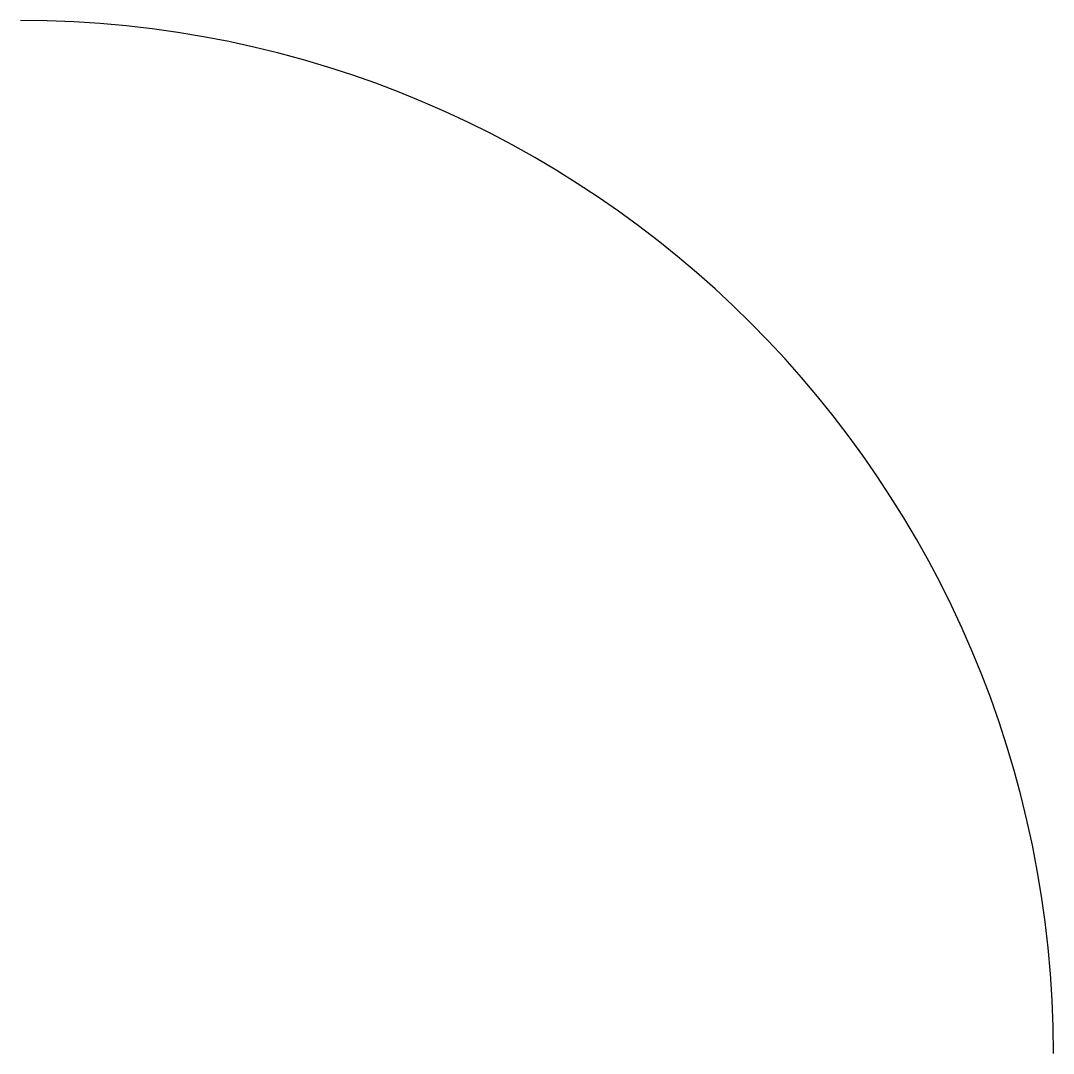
# Model space of a CAD drawing. Header units: millimetres. Extents: x 20 to 30, y 20 to 30.
import ezdxf

# ---------------------------------------------------------------- set-up
doc = ezdxf.new("R2010")
doc.units = ezdxf.units.MM
doc.layers.add('Arc', color=7, linetype='CONTINUOUS')

msp = doc.modelspace()

# ---------------------------------------------------------------- linework, layer by layer
at = {"layer": 'Arc'}
msp.add_arc((20, 20), 10, 0, 90, dxfattribs=at)

doc.saveas('drawing.dxf')
